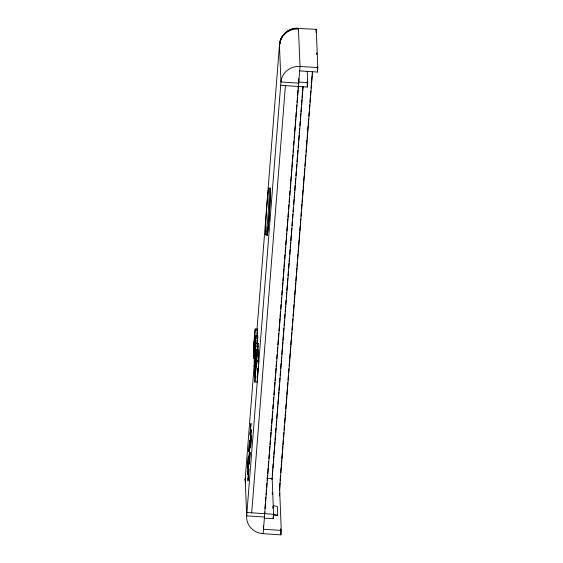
<?xml version="1.0" encoding="UTF-8"?>
<svg xmlns="http://www.w3.org/2000/svg" width="563" height="563" viewBox="0 0 563 563"><rect width="100%" height="100%" fill="white"/><g stroke="black" fill="none" stroke-linecap="round" stroke-linejoin="round"><path stroke-width="0.84" d="M255.433 335.604L254.194 348.384L253.941 358.87L255.173 346.139L255.433 335.604L257.755 335.9L257.558 344.12M256.003 349.94L254.772 362.72L254.518 373.199L255.743 360.468L256.003 349.94L258.333 350.235L258.128 358.448M245.693 478.008L245.447 482.442M257.58 341.424L257.594 338.286M258.157 355.753L258.114 352.565M256.256 355.478L254.68 377.886L255.609 370.764L256.256 355.478L258.508 355.619L258.213 363.951M257.791 370.025L257.875 368.336M258.128 363.248L258.508 355.619M257.995 368.301L257.861 370.911L258.051 368.469M254.194 350.334L254.082 356.386L255.285 338.089L254.194 350.334L255.693 350.425M280.092 480.457L280.451 475.587L280.522 477.227M255.194 328.989L253.441 347.04L253.477 348.054L254.307 340.812L253.695 353.423L255.194 328.989L257.446 329.137L257.073 335.428M312.571 71.402L280.473 477.874A11.879 0.457 -86.3 0 0 279.741 491.654L281.254 530.402L280.902 534.85L263.132 533.696A17.819 16.728 -2.3 0 1 246.678 515.856L245.194 478.965L254.194 365.021M254.469 361.509L254.75 358.005M256.967 329.96L279.459 45.089C279.874 37.193 285.835 30.184 293.626 28.629M255.876 346.062L254.237 366.858L254.272 360.024L255.672 343.113L255.876 346.062L258.128 346.21L257.784 350.545M257.031 334.38L257.446 329.137M256.446 360.2L254.842 382.01L257.094 382.157L258.734 361.369L258.699 360.348L256.446 360.2L254.842 382.01M257.643 350.714L257.805 345.978L257.551 348.173M257.326 377.724L257.46 376.021M258.438 363.599L258.565 361.974M251.682 512.83L285.42 85.625M264.927 508.53L265.272 504.152M265.476 501.527L265.82 497.15M266.032 494.525L266.447 489.275M266.581 487.523L266.925 483.145M267.136 480.52L267.552 475.263M267.685 473.518L268.101 468.261M268.241 466.509L268.657 461.259M268.861 458.634L269.213 454.257M269.417 451.632L269.832 446.375M269.973 444.629L270.317 440.252M270.522 437.62L270.937 432.37M271.077 430.618L271.493 425.368M271.626 423.615L272.042 418.365M272.182 416.613L272.598 411.363M272.802 408.738L273.154 404.361M273.358 401.729L273.702 397.351M273.914 394.726L274.329 389.476M274.462 387.724L274.878 382.474M275.018 380.722L275.434 375.472M275.567 373.719L275.983 368.469M276.123 366.717L276.539 361.46M276.743 358.835L277.095 354.458M277.299 351.833L277.643 347.455M277.855 344.83L278.27 339.58M278.404 337.828L278.748 333.451M278.959 330.826L279.375 325.569M279.508 323.824L279.924 318.567M280.064 316.814L280.48 311.564M280.684 308.939L281.036 304.562M281.24 301.937L281.584 297.56M281.796 294.935L282.14 290.557M282.344 287.925L282.76 282.675M282.9 280.923L283.245 276.546M283.449 273.921L283.865 268.671M284.005 266.918L284.421 261.668M284.625 259.043L284.969 254.666M285.181 252.034L285.525 247.657M285.737 245.032L286.145 239.782M286.286 238.029L286.63 233.652M286.841 231.027L287.257 225.777M287.39 224.025L287.806 218.768M287.946 217.022L288.362 211.765M288.566 209.14L288.91 204.763M289.122 202.138L289.466 197.761M289.678 195.136L290.022 190.758M290.226 188.133L290.642 182.876M290.782 181.131L291.198 175.874M291.331 174.122L291.747 168.872M291.887 167.12L292.303 161.87M292.507 159.245L292.851 154.867M293.063 152.242L293.407 147.865M293.612 145.24L293.963 140.863M294.168 138.231L294.583 132.981M294.723 131.228L295.139 125.978M295.272 124.226L295.688 118.976M295.828 117.224L296.244 111.974M296.448 109.342L296.792 104.964M297.004 102.339L297.348 97.962M297.553 95.337L297.968 90.087M298.108 88.335L298.249 86.582M263.132 533.696L300.03 66.448L298.432 28.15C290.543 27.686 282.95 32.823 280.367 40.276C279.959 42.394 278.326 50.459 280.402 40.592M271.887 479.648L272.028 477.896M272.232 475.263L272.647 470.014M272.788 468.261L273.132 463.884M273.337 461.252L273.752 456.002M273.892 454.25L274.308 448.993M274.448 447.247L274.864 441.99M274.997 440.238L275.413 434.981M275.624 432.356L275.969 427.979M276.173 425.354L276.517 420.976M276.729 418.344L277.144 413.094M277.285 411.342L277.693 406.085M277.833 404.333L278.249 399.083M278.389 397.33L278.805 392.073M278.938 390.321L279.354 385.071M279.565 382.439L279.91 378.062M280.114 375.437L280.465 371.059M280.67 368.427L281.085 363.177M281.226 361.425L281.57 357.048M281.774 354.423L282.19 349.166M282.33 347.413L282.746 342.156M282.886 340.411L283.302 335.154M283.435 333.402L283.851 328.152M284.062 325.52L284.477 320.27M284.611 318.517L284.955 314.14M285.167 311.508L285.582 306.258M285.715 304.506L286.067 300.128M286.271 297.496L286.687 292.246M286.827 290.494L287.243 285.237M287.376 283.485L287.792 278.235M288.003 275.61L288.347 271.225M288.552 268.6L288.967 263.343M289.108 261.598L289.452 257.214M289.663 254.589L290.079 249.339M290.212 247.586L290.628 242.329M290.768 240.577L291.184 235.327M291.317 233.575L291.733 228.318M291.944 225.693L292.288 221.315M292.5 218.683L292.844 214.306M293.049 211.681L293.393 207.304M293.604 204.672L294.02 199.422M294.153 197.669L294.569 192.412M294.709 190.66L295.125 185.41M295.265 183.658L295.681 178.401M295.885 175.776L296.229 171.398M296.441 168.773L296.785 164.389M296.99 161.764L297.405 156.514M297.546 154.762L297.89 150.377M298.101 147.752L298.517 142.502M298.65 140.75L299.066 135.493M299.206 133.741L299.622 128.491M299.826 125.859L300.17 121.481M300.382 118.856L300.797 113.599M300.931 111.847L301.282 107.47M301.486 104.845L301.902 99.588M302.042 97.835L302.458 92.585M302.591 90.833L302.936 86.456M264.364 518.122L273.245 518.699L273.597 514.251L272.168 478.585L303.14 86.399M280.684 85.323L307.335 87.047L307.687 82.599L307.236 71.318M280.663 472.955L281.078 467.698M281.219 465.946L281.634 460.689M281.767 458.936L282.183 453.672M282.323 451.92L282.739 446.663M282.879 444.911L283.295 439.654M283.499 437.022L283.843 432.637M284.055 430.012L284.399 425.628M284.611 422.996L285.026 417.739M285.159 415.987L285.504 411.602M285.715 408.97L286.131 403.713M286.271 401.961L286.687 396.704M286.82 394.952L287.236 389.687M287.376 387.935L287.792 382.678M288.003 380.046L288.347 375.662M288.552 373.037L288.896 368.652M289.108 366.02L289.523 360.763M289.663 359.011L290.079 353.754M290.212 352.002L290.628 346.738M290.768 344.985L291.184 339.728M291.324 337.976L291.74 332.719M291.944 330.087L292.288 325.703M292.5 323.078L292.844 318.693M293.056 316.061L293.471 310.804M293.604 309.052L293.956 304.667M294.16 302.035L294.576 296.778M294.716 295.026L295.132 289.769M295.265 288.017L295.681 282.753M295.821 281L296.237 275.743M296.448 273.111L296.863 267.854M296.997 266.102L297.348 261.718M297.553 259.086L297.968 253.829M298.108 252.076L298.524 246.819M298.657 245.067L299.073 239.803M299.213 238.05L299.629 232.793M299.769 231.041L300.185 225.784M300.389 223.152L300.741 218.768M300.945 216.143L301.289 211.758M301.501 209.126L301.916 203.869M302.049 202.117L302.401 197.733M302.605 195.101L303.021 189.844M303.161 188.091L303.577 182.834M303.71 181.082L304.126 175.818M304.266 174.066L304.682 168.809M304.893 166.176L305.308 160.919M305.442 159.167L305.793 154.783M305.998 152.151L306.413 146.894M306.553 145.141L306.969 139.884M307.102 138.132L307.518 132.868M307.658 131.116L308.074 125.859M308.214 124.106L308.63 118.849M308.834 116.217L309.186 111.833M309.39 109.208L309.734 104.824M309.946 102.192L310.29 97.807M310.494 95.182L310.846 90.798M311.05 88.166L311.466 82.909M311.606 81.156L312.022 75.899M312.162 74.147L312.366 71.515M279.515 495.947L279.755 492.949M316.125 32.436L316.209 29.304L296.715 28.424M299.678 70.896L317.455 72.05L317.806 67.602L316.3 30.191M257.629 345.591L257.967 343.254L258.128 346.21M257.031 377.245L257.242 375.662M245.454 483.103L245.194 478.965M280.156 41.676L279.705 43.576L280.219 41.036L281.352 39.114M279.607 44.393L280.05 42.943M258.255 350.08L255.912 350.242M245.285 479.007L245.25 479.753M280.283 40.571L282.239 36.757M283.435 35.483L285.223 33.569M245.588 479.402L245.461 481.844M317.806 67.602L300.03 66.448A17.819 16.728 -2.3 0 0 280.944 81.987L246.678 515.856L264.448 517.01M307.687 82.599L298.805 82.022L298.664 78.553M298.714 83.134L280.944 81.987L279.459 45.089M255.236 330.08L257.488 330.221M255.503 335.759L257.755 335.9M255.553 336.364L257.798 336.512M255.567 337.307L257.819 337.455M255.546 338.553L257.798 338.701M255.496 340.094L257.748 340.235M255.419 341.924L257.664 342.072M255.672 343.113L257.967 343.254M255.609 343.353L257.861 343.5M255.785 343.81L258.037 343.958M256.081 350.087L258.333 350.235M256.123 350.693L258.375 350.84M256.144 351.643L258.389 351.784M256.123 352.881L258.375 353.029M256.074 354.423L258.326 354.57M256.313 356.851L258.565 356.998M256.489 361.221L258.734 361.369M266.904 478.247L272.168 478.585M246.939 512.52L273.597 514.251M273.47 515.117L277.735 515.391L277.376 506.566L273.175 505.532M281.254 530.402L263.484 529.248L263.35 525.969M273.527 514.357L277.735 515.391M245.531 480.274L245.264 479.676L245.489 481.112M316.68 52.866L316.751 54.604M317.243 66.814L317.455 72.05M307.131 81.832L307.335 87.047M280.656 528.763L280.902 534.85M272.203 492.674L272.274 494.405M272.759 506.552L272.83 508.29M273.175 516.961L273.245 518.699M264.645 512.034L264.716 513.674M270.022 188.035A23.737 0.915 -86.3 0 1 269.36 213.271A23.737 0.915 -86.3 0 1 266.869 234.898M280.409 40.592A17.826 17.094 -3.8 0 1 298.531 29.03M316.026 29.473A16.672 0.64 -86.3 0 1 316.209 29.304M279.529 490.486A16.672 0.64 -86.3 0 1 279.924 483.068M269.867 188.591A23.759 0.915 -86.3 0 1 268.91 219.514L268.445 225.059A23.759 0.915 -86.3 0 1 266.946 235.51M254.575 368.688L254.659 370.714L255.862 352.417L254.575 368.688M254.356 361.073L254.363 363.571L254.849 355.781L254.356 361.073M247.502 466.481L247.516 468.592L248.325 456.783L247.502 466.481M247.748 472.631L247.769 474.743L248.572 462.934L247.748 472.631M247.994 478.782L248.016 480.893L248.818 469.085L247.994 478.782M248.818 449.795L248.839 451.906L249.641 440.097L248.818 449.795M249.064 455.946L249.085 458.057L249.888 446.248L249.064 455.946M249.31 462.089L249.332 464.201L250.134 452.399L249.31 462.089M250.134 433.109L250.155 435.22L250.964 423.411L250.134 433.109M250.38 439.253L250.401 441.364L251.211 429.562L250.38 439.253M250.634 445.403L250.648 447.515L251.457 435.706L250.634 445.403M255.081 351.72L255.06 354.781L255.56 345.83L255.081 351.72M267.038 227.248A23.737 0.915 -86.3 0 0 269.051 188.38A23.737 0.915 -86.3 0 0 266.01 219.169A23.737 0.915 -86.3 0 0 267.038 227.248"/></g></svg>
